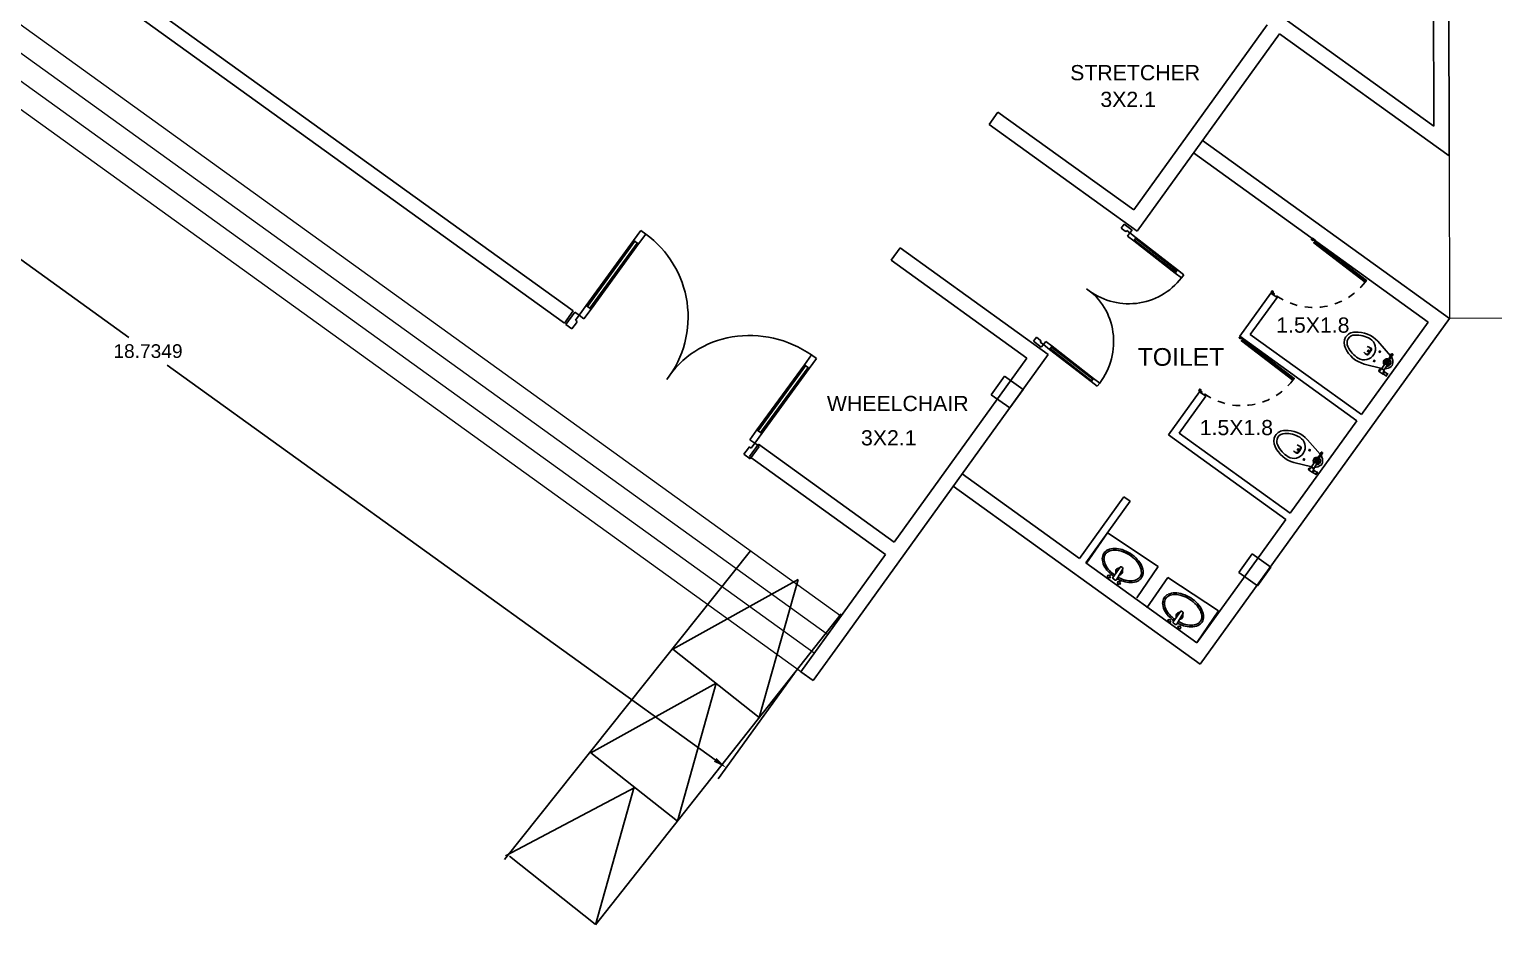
# Model space of a CAD drawing. Header units: metres. Extents: x 141303 to 146299, y 125960 to 127091.
# Drawn here: x 144869.73 to 144888.97, y 126052.87 to 126064.64 of the extents above; entities that cross this region are included whole.
import ezdxf

# ---------------------------------------------------------------- set-up
doc = ezdxf.new("R2010")
doc.units = ezdxf.units.M
doc.header["$MEASUREMENT"] = 0
doc.linetypes.add('C08_MUROS SERVICIOS$0$HIDDE100', pattern=[0.16, 0.1, -0.06])
for name, color, linetype in [('DIMENSION', 50, 'Continuous'), ('door', 12, 'Continuous'), ('FURNITURE', 6, 'Continuous')]:
    doc.layers.add(name, color=color, linetype=linetype)
for name, color, linetype, lineweight in [('ELEVATION', 7, 'Continuous', 20), ('LETTERING', 50, 'Continuous', 30), ('new column', 4, 'Continuous', 25), ('NVMI_WALL', 7, 'Continuous', 30), ('STAIR', 93, 'Continuous', 25)]:
    doc.layers.add(name, color=color, linetype=linetype, lineweight=lineweight)
doc.layers.get('0').off()
doc.styles.get("Standard").update_dxf_attribs({"font": 'arial.ttf'})
doc.dimstyles.get("Standard").update_dxf_attribs({"dimtxt": 0.18, "dimasz": 0.18, "dimexe": 0.18, "dimexo": 0.0625, "dimgap": 0.09, "dimtad": 0, "dimtih": 1, "dimtoh": 1, "dimdec": 4, "dimzin": 0, "dimdsep": 46, "dimtxsty": 'Standard', "dimcen": 0.09, "dimadec": 0, "dimazin": 0, "dimtfac": 1, "dimtdec": 4, "dimtofl": 0, "dimtmove": 0, "dimatfit": 3, "dimfxl": 1, "dimtolj": 1, "dimtzin": 0, "dimarcsym": 0})

# ---------------------------------------------------------------- blocks, each defined once
blk = doc.blocks.new('A$C0A95752C')
for p, q in [((35, 710), (35, 790)), ((35, 790), (75, 790)), ((75, 790), (75, 710)), ((1425, 790), (1425, 710)), ((1465, 790), (1425, 790)), ((1465, 710), (1465, 790)), ((35, 710), (35, 180)), ((75, 710), (35, 710)), ((75, 710), (35, 710)), ((45, 710), (45, 180)), ((65, 710), (45, 710)), ((65, 180), (65, 710)), ((75, 180), (75, 710)), ((1425, 710), (1465, 710)), ((1425, 180), (1425, 710)), ((1425, 710), (1465, 710)), ((1435, 180), (1435, 710)), ((1435, 710), (1455, 710)), ((1455, 710), (1455, 180)), ((1465, 710), (1465, 180)), ((0, 100), (0, 0)), ((35, 100), (0, 100)), ((35, 180), (35, 100)), ((75, 180), (35, 180)), ((35, 180), (75, 180)), ((35, 100), (75, 100)), ((35, 60), (35, 100)), ((45, 180), (65, 180)), ((75, 100), (75, 180)), ((1465, 180), (1425, 180)), ((1425, 100), (1425, 180)), ((1425, 180), (1465, 180)), ((1465, 100), (1425, 100)), ((1455, 180), (1435, 180)), ((1465, 180), (1465, 100)), ((1465, 100), (1500, 100)), ((1465, 60), (1465, 100)), ((1500, 100), (1500, 0)), ((50, 60), (35, 60)), ((50, 50), (50, 60)), ((50, 0), (50, 50)), ((1450, 50), (1450, 60)), ((1450, 60), (1465, 60)), ((1450, 0), (1450, 50)), ((0, 0), (50, 0)), ((1500, 0), (1450, 0))]:
    blk.add_line(p, q)
blk.add_arc((1422.2, 117), 673, 89.76573, 181.44381)
blk.add_ellipse((73.9, 151.1), major_axis=(666.9, -121.7), ratio=0.940794, start_param=0.11153, end_param=1.73917)
blk = doc.blocks.new('flux caroni')
for p, q in [((-0.037, -0.076), (-0.037, -0.096)), ((0.036, -0.086), (-0.036, -0.086)), ((0, -0.121), (0, -0.05)), ((0.101, -0.068), (0.024, -0.068)), ((0.101, -0.103), (0.024, -0.103)), ((0.123, -0.062), (0.123, -0.005)), ((0.131, -0.062), (0.131, -0.052)), ((0.146, -0.052), (0.146, -0.062)), ((0.154, -0.005), (0.154, -0.062)), ((-0.085, -0.238), (-0.055, -0.238)), ((-0.07, -0.223), (-0.07, -0.253)), ((0.055, -0.238), (0.085, -0.238)), ((0.07, -0.223), (0.07, -0.253))]:
    blk.add_line(p, q)
for points in [[(0.118, 0), (0.121, -0.005), (0.156, -0.005), (0.159, 0)], [(-0.04, -0.076), (-0.042, -0.079), (-0.042, -0.092), (-0.04, -0.096)], [(-0.028, -0.076), (-0.04, -0.076), (-0.04, -0.096), (-0.028, -0.096)]]:
    blk.add_lwpolyline(points)
for points in [[(0.1, -0.103), (0.171, -0.329, -0.220845), (0.12, -0.641, -0.267949), (0, -0.711, -0.267949), (-0.12, -0.641, -0.220845), (-0.171, -0.329), (-0.097, -0.094, -0.200507)], [(-0.042, -0.079), (-0.123, -0.075, 0.428639), (-0.129, -0.08), (-0.129, -0.085), (-0.129, -0.09, 0.42603), (-0.123, -0.095), (-0.042, -0.092)], [(-0.09, -0.077, -0.184776), (-0.017, -0.013, -0.178359), (0.017, -0.013, -0.164856), (0.085, -0.068)], [(0.106, -0.103), (0.115, -0.103, -0.39071), (0.121, -0.109, 0.39071), (0.122, -0.11), (0.153, -0.11, 0.368077), (0.154, -0.109, 0.077411), (0.154, -0.062)], [(0.106, -0.068), (0.115, -0.068, 0.331964), (0.122, -0.062)], [(0.122, -0.11), (0.122, -0.111, 0.414214), (0.123, -0.112), (0.152, -0.112, 0.414214), (0.153, -0.111), (0.153, -0.11)], [(0.152, -0.112), (0.152, -0.116, -0.414214), (0.151, -0.117), (0.124, -0.117, -0.414214), (0.123, -0.116), (0.123, -0.112)], [(0.148, -0.117), (0.148, -0.12, -0.414214), (0.147, -0.121), (0.137, -0.121), (0.127, -0.121, -0.414214), (0.126, -0.12), (0.126, -0.117)], [(-0.044, -0.411, -0.060428), (-0.049, -0.358, -0.405477), (-0.034, -0.344), (0, -0.344), (0.034, -0.344, -0.405477), (0.049, -0.358, -0.060428), (0.044, -0.411)], [(0.048, -0.381, 0.43678), (0.019, -0.349), (0, -0.349), (-0.019, -0.349, 0.43678), (-0.048, -0.381)], [(0.004, -0.361), (0.004, -0.364, 0.310791), (0.006, -0.366, -0.034503), (0.007, -0.367, -0.106031), (0.009, -0.369, -0.162613), (0.01, -0.371, -0.162613), (0.009, -0.373, -0.106031), (0.007, -0.375, -0.069899), (0.004, -0.376, -0.056135), (0, -0.376, -0.056135), (-0.004, -0.376, -0.069899), (-0.007, -0.375, -0.106031), (-0.009, -0.373, -0.162613), (-0.01, -0.371, -0.162613), (-0.009, -0.369, -0.106031), (-0.007, -0.367, -0.034503), (-0.006, -0.366, 0.310791), (-0.004, -0.364), (-0.004, -0.361)]]:
    blk.add_lwpolyline(points, format="xyb")
for points in [[(0.104, -0.106), (0.104, -0.106, -0.414214), (0.101, -0.103), (0.101, -0.068, -0.414214), (0.104, -0.065), (0.104, -0.065, -0.414214), (0.106, -0.068), (0.106, -0.103, -0.414214)], [(0, -0.673, 0.267949), (0.087, -0.622, 0.149412), (0.146, -0.431, 0.414214), (0, -0.285, 0.414214), (-0.146, -0.431, 0.149412), (-0.087, -0.622, 0.267949)]]:
    blk.add_lwpolyline(points, format="xyb", close=True)
blk.add_lwpolyline([(0.155, -0.062), (0.122, -0.062), (0.121, -0.061), (0.121, -0.053), (0.122, -0.052), (0.155, -0.052), (0.156, -0.053), (0.156, -0.061)], close=True)
for centre, radius in [((0, -0.086), 0.0297), ((0, -0.086), 0.0204), ((-0.07, -0.238), 0.008), ((0.07, -0.238), 0.008)]:
    blk.add_circle(centre, radius)
for start, end in [(21.9459, 172.1193), (187.7161, 338.3331)]:
    blk.add_arc((0, -0.086), 0.0474, start, end)
blk = doc.blocks.new('LAVAMANOS A-03')
at = {"layer": 'FURNITURE'}
for p, q in [((-0.092, -0.109), (-0.116, -0.109)), ((-0.085, -0.102), (-0.085, -0.078)), ((-0.085, -0.14), (-0.085, -0.116)), ((-0.054, -0.109), (-0.078, -0.109)), ((-0.023, -0.306), (-0.03, -0.127)), ((-0.018, -0.115), (0.018, -0.115)), ((0.03, -0.127), (0.023, -0.306)), ((0.052, -0.109), (0.076, -0.109)), ((0.083, -0.102), (0.083, -0.078)), ((0.083, -0.14), (0.083, -0.116)), ((0.09, -0.109), (0.114, -0.109)), ((-0.011, -0.318), (0.011, -0.318))]:
    blk.add_line(p, q, dxfattribs=at)
for centre in [(-0.085, -0.109), (0.083, -0.109)]:
    blk.add_circle(centre, 0.0192, dxfattribs=at)
for centre, radius, start, end in [((-0.095, -0.404), 0.237, 122.2055, 146.6703), ((-0.036, -0.498), 0.348, 104.6225, 122.2055), ((-0.036, -0.498), 0.324, 104.6225, 122.2055), ((0.003, -0.647), 0.502, 93.6665, 104.6225), ((0.003, -0.647), 0.478, 93.7445, 104.6225), ((-0.018, -0.127), 0.012, 90, 180), ((0.018, -0.127), 0.012, 360, 90), ((0.003, -0.647), 0.478, 75.3775, 86.9266), ((0.003, -0.647), 0.502, 75.3775, 86.9724), ((0.042, -0.498), 0.324, 57.7945, 75.3775), ((0.042, -0.498), 0.348, 57.7945, 75.3775), ((0.101, -0.404), 0.237, 33.3297, 57.7945), ((-0.185, -0.345), 0.129, 146.6703, 180), ((-0.185, -0.345), 0.129, 180, 213.3297), ((-0.185, -0.345), 0.105, 146.6703, 180), ((-0.185, -0.345), 0.105, 180, 213.3297), ((-0.095, -0.404), 0.213, 122.2055, 146.6703), ((-0.095, -0.286), 0.213, 213.3297, 237.7945), ((0, -0.246), 0.048, 124.3259, 240.8236), ((-0.011, -0.306), 0.012, 180, 270), ((0.011, -0.306), 0.012, 270, 0), ((0, -0.246), 0.048, 300.0921, 55.6741), ((0.101, -0.404), 0.213, 33.3297, 57.7945), ((0.101, -0.286), 0.213, 302.2055, 326.6703), ((0.191, -0.345), 0.105, 360, 33.3297), ((0.191, -0.345), 0.105, 326.6703, 0), ((0.191, -0.345), 0.129, 0, 33.3297), ((0.191, -0.345), 0.129, 326.6703, 360), ((-0.095, -0.286), 0.237, 213.3297, 237.7945), ((-0.036, -0.192), 0.348, 237.7945, 255.3775), ((-0.036, -0.192), 0.324, 237.7945, 255.3775), ((0.003, -0.043), 0.502, 255.3775, 270), ((0.003, -0.043), 0.478, 255.3775, 270), ((0.003, -0.043), 0.478, 270, 284.6225), ((0.003, -0.043), 0.502, 270, 284.6225), ((0.042, -0.192), 0.324, 284.6225, 302.2055), ((0.042, -0.192), 0.348, 284.6225, 302.2055), ((0.101, -0.286), 0.237, 302.2055, 326.6703)]:
    blk.add_arc(centre, radius, start, end, dxfattribs=at)
blk = doc.blocks.new('*D112')
at = {"layer": 'Defpoints', "color": 0, "transparency": 16777216}
for p in [(144864.621, 126067.179), (144879.819, 126056.225), (144878.884, 126054.928)]:
    blk.add_point(p, dxfattribs=at)
at = {"layer": 'DIMENSION', "color": 0, "lineweight": -2, "transparency": 16777216}
for p, q in [((144864.584, 126067.129), (144863.581, 126065.737)), ((144863.832, 126065.777), (144871.033, 126060.587)), ((144878.738, 126055.033), (144871.538, 126060.223)), ((144879.783, 126056.174), (144878.779, 126054.782))]:
    blk.add_line(p, q, dxfattribs=at)
at = {"layer": 'DIMENSION', "color": 0, "transparency": 16777216}
for points in [[(144863.85, 126065.802), (144863.814, 126065.753), (144863.686, 126065.883)], [(144878.756, 126055.058), (144878.721, 126055.009), (144878.884, 126054.928)]]:
    blk.add_solid(points, dxfattribs=at)
at = {"layer": 'DIMENSION', "color": 0, "transparency": 16777216, "insert": (144871.285, 126060.405), "char_height": 0.18, "attachment_point": 5}
blk.add_mtext('\\A1;18.7349', dxfattribs=at)
blk = doc.blocks.new('C08_MUROS SERVICIOS$0$DOOR 1.20')
at = {"linetype": 'C08_MUROS SERVICIOS$0$HIDDE100'}
blk.add_lwpolyline([(187.586, 86.339, -0.424767), (188.786, 87.579)], format="xyb", dxfattribs=at)
at = {"linetype": 'ByBlock'}
blk.add_lwpolyline([(188.826, 86.379), (188.826, 87.579), (188.786, 87.579), (188.786, 86.379), (188.826, 86.379)], dxfattribs=at)
for points in [[(188.826, 87.559), (188.786, 87.559), (188.786, 87.579), (188.826, 87.579)], [(188.821, 87.41), (188.791, 87.41), (188.791, 87.419), (188.821, 87.419)], [(188.796, 87.419), (188.816, 87.419), (188.816, 87.41), (188.796, 87.41)], [(188.791, 86.999), (188.821, 86.999), (188.821, 86.919), (188.791, 86.919)], [(188.826, 86.379), (188.786, 86.379), (188.786, 86.399), (188.826, 86.399)], [(188.821, 86.469), (188.791, 86.469), (188.791, 86.479), (188.821, 86.479)], [(188.796, 86.479), (188.816, 86.479), (188.816, 86.469), (188.796, 86.469)]]:
    blk.add_lwpolyline(points, close=True)
blk.add_lwpolyline([(188.821, 86.399), (188.821, 87.559), (188.791, 87.559), (188.791, 86.399)], close=True, dxfattribs=at)
for points in [[(187.576, 86.379), (187.576, 86.309), (187.606, 86.309), (187.606, 86.339), (187.586, 86.339), (187.586, 86.379), (187.576, 86.379)], [(188.836, 86.379), (188.836, 86.309), (188.806, 86.309), (188.806, 86.339), (188.826, 86.339), (188.826, 86.379), (188.836, 86.379)]]:
    blk.add_lwpolyline(points)

msp = doc.modelspace()

# ---------------------------------------------------------------- linework, layer by layer
at = {"layer": 'ELEVATION'}
for p in [(144888.38265, 126062.97293), (144891.18724, 126060.85307)]:
    msp.add_line(p, (144888.38727, 126060.83416), dxfattribs=at)
at = {"layer": 'FURNITURE'}
for p, q in [((144883.89287, 126058.01537), (144883.61736, 126057.61682)), ((144884.56061, 126057.57479), (144883.89287, 126058.01537)), ((144884.56061, 126057.57479), (144884.27921, 126057.16355)), ((144884.6862, 126057.43145), (144884.41069, 126057.03291)), ((144885.35395, 126056.99087), (144884.6862, 126057.43145)), ((144885.35395, 126056.99087), (144885.07254, 126056.57964))]:
    msp.add_line(p, q, dxfattribs=at)
at = {"layer": 'new column'}
for p, q in [((144882.36634, 126059.83277), (144882.54028, 126060.0772)), ((144882.54028, 126060.0772), (144882.78471, 126059.90326)), ((144882.78471, 126059.90326), (144882.61077, 126059.65883)), ((144882.61077, 126059.65883), (144882.36634, 126059.83277)), ((144885.62199, 126057.49608), (144885.79593, 126057.74051)), ((144885.79593, 126057.74051), (144886.04035, 126057.56657)), ((144886.04035, 126057.56657), (144885.86641, 126057.32214)), ((144885.86641, 126057.32214), (144885.62199, 126057.49608))]:
    msp.add_line(p, q, dxfattribs=at)
at = {"layer": 'NVMI_WALL'}
for p, q in [((144888.1818, 126063.36423), (144888.1689, 126069.32668)), ((144888.38265, 126062.97293), (144888.36868, 126069.42699)), ((144876.75668, 126060.77404), (144865.73159, 126068.72067)), ((144876.87363, 126060.93629), (144865.84854, 126068.88291)), ((144888.1818, 126063.36423), (144882.86502, 126067.19644)), ((144884.23886, 126062.26161), (144885.99302, 126064.69532)), ((144884.28416, 126061.98242), (144886.15526, 126064.57837)), ((144888.38265, 126062.97293), (144886.15526, 126064.57837)), ((144882.3372, 126063.38574), (144882.45414, 126063.54799)), ((144884.23886, 126062.26161), (144882.45414, 126063.54799)), ((144884.28416, 126061.98242), (144882.3372, 126063.38574)), ((144888.38727, 126060.83416), (144885.14233, 126063.17304)), ((144886.56674, 126061.89982), (144885.02539, 126063.01079)), ((144888.10808, 126060.78885), (144886.56674, 126061.89982)), ((144881.05081, 126061.60103), (144881.16776, 126061.76327)), ((144882.83553, 126060.31464), (144881.05081, 126061.60103)), ((144883.11472, 126060.35995), (144881.16776, 126061.76327)), ((144885.63118, 126060.60184), (144886.04049, 126061.16971)), ((144885.77078, 126060.6245), (144886.12161, 126061.11124)), ((144886.12161, 126061.11124), (144886.04049, 126061.16971)), ((144876.75668, 126060.77404), (144876.87363, 126060.93629)), ((144885.11285, 126056.29124), (144888.38727, 126060.83416)), ((144887.231, 126059.572), (144888.10808, 126060.78885)), ((144887.17253, 126059.49088), (144885.63118, 126060.60184)), ((144887.231, 126059.572), (144885.77078, 126060.6245)), ((144880.40687, 126056.60308), (144883.11472, 126060.35995)), ((144881.09205, 126057.89575), (144882.83553, 126060.31464)), ((144884.69563, 126059.30387), (144885.10494, 126059.87173)), ((144885.18606, 126059.81326), (144885.10494, 126059.87173)), ((144884.83523, 126059.32652), (144885.18606, 126059.81326)), ((144886.29545, 126058.27402), (144887.17253, 126059.49088)), ((144886.23698, 126058.1929), (144884.69563, 126059.30387)), ((144886.29545, 126058.27402), (144884.83523, 126059.32652)), ((144879.19039, 126059.01989), (144879.30733, 126059.18213)), ((144881.09205, 126057.89575), (144879.30733, 126059.18213)), ((144880.97511, 126057.7335), (144879.19039, 126059.01989)), ((144883.52619, 126057.6814), (144881.98485, 126058.79236)), ((144885.11285, 126056.29124), (144881.8679, 126058.63012)), ((144883.52619, 126057.6814), (144884.11091, 126058.49263)), ((144883.60732, 126057.62292), (144884.19204, 126058.43416)), ((144884.19204, 126058.43416), (144884.11091, 126058.49263)), ((144885.06754, 126056.57043), (144886.23698, 126058.1929)), ((144879.86414, 126056.19216), (144880.97511, 126057.7335)), ((144885.06754, 126056.57043), (144883.60732, 126057.62292)), ((144880.40687, 126056.60308), (144880.02639, 126056.07521)), ((144880.02639, 126056.07521), (144879.86414, 126056.19216))]:
    msp.add_line(p, q, dxfattribs=at)
at = {"layer": 'STAIR', "lineweight": 0}
for p, q in [((144880.39039, 126056.92227), (144865.14687, 126067.90943)), ((144880.21497, 126056.6789), (144864.97146, 126067.66606)), ((144880.03956, 126056.43553), (144864.79604, 126067.42269)), ((144879.95719, 126056.12509), (144864.62063, 126067.17932))]:
    msp.add_line(p, q, dxfattribs=at)
at = {"layer": 'STAIR'}
for p, q in [((144875.97144, 126053.72427), (144879.20174, 126057.77902)), ((144879.82729, 126057.40227), (144878.18291, 126056.48823)), ((144879.31844, 126055.59105), (144879.82729, 126057.40227)), ((144877.1652, 126052.86577), (144880.39505, 126056.95368)), ((144879.31844, 126055.59105), (144878.18291, 126056.48823)), ((144877.10629, 126055.12559), (144878.75067, 126056.03964)), ((144878.75067, 126056.03964), (144878.24182, 126054.22841)), ((144878.24182, 126054.22841), (144877.10629, 126055.12559)), ((144877.68198, 126054.67015), (144875.98226, 126053.77062)), ((144877.67405, 126054.677), (144877.1652, 126052.86577)), ((144876.03405, 126053.76539), (144877.16101, 126052.87498))]:
    msp.add_line(p, q, dxfattribs=at)

# ---------------------------------------------------------------- block references
at = {"layer": 'door'}
for name, p, xscale, yscale, zscale, rotation in [('A$C0A95752C', (144879.19688, 126058.99132), -0.001997828450149831, 0.001997828450149832, 0.001997828450149832, 323.9179439976875), ('A$C0A95752C', (144882.92144, 126060.53603), -0.001297826430272344, 0.001297826430272344, 0.001297826430272344, 232.2036506255801), ('C08_MUROS SERVICIOS$0$DOOR 1.20', (144756.63462, 125992.80381), -0.7088458887546228, 0.7088458887546228, 0.7088458887546228, 232.5592679771883), ('C08_MUROS SERVICIOS$0$DOOR 1.20', (144755.68489, 125991.51405), -0.7088458887546228, 0.7088458887546228, 0.7088458887546228, 232.5592679771883)]:
    msp.add_blockref(name, p, dxfattribs=dict(at, xscale=xscale, yscale=yscale, zscale=zscale, rotation=rotation))
at = {"layer": 'FURNITURE', "extrusion": (8.32435e-24, 2.34996e-23, -1), "xscale": -1.021510850963692, "yscale": 1.021510850963692, "zscale": 1.021510850963692, "rotation": 121.2804611739288}
for p in [(-144887.64358, 126060.21132), (-144886.72012, 126058.9168)]:
    msp.add_blockref('flux caroni', p, dxfattribs=at)
at = {"layer": 'FURNITURE', "lineweight": 0, "extrusion": (1.36906e-23, -2.08351e-23, -1), "xscale": -0.9327357440957138, "yscale": 0.9327357440957135, "zscale": 0.932735744095713, "rotation": 212.6340383916114}
for p in [(-144883.92283, 126057.31554), (-144884.71616, 126056.73163)]:
    msp.add_blockref('LAVAMANOS A-03', p, dxfattribs=at)

# ---------------------------------------------------------------- texts
at = {"layer": 'LETTERING', "attachment_point": 1}
for s, width, gutter_width, insert, char_height in [('STRETCHER', 1.3966883, 1, (144883.40367, 126064.16676), 0.2), ('3X2.1', 1.107508, 1, (144883.80029, 126063.81575), 0.2), ('1.5X1.8', 0.6746933, 1, (144886.11112, 126060.84831), 0.2), ('TOILET', 1.4059069, 1.1639, (144884.29064, 126060.44589), 0.232781), ('WHEELCHAIR', 1.608439, 1, (144880.20634, 126059.81807), 0.2), ('1.5X1.8', 0.6746933, 1, (144885.10607, 126059.50132), 0.2), ('3X2.1', 1.107508, 1, (144880.655, 126059.36664), 0.2)]:
    msp.add_mtext_dynamic_manual_height_columns(s, width=width, gutter_width=gutter_width, heights=[0], dxfattribs=dict(at, insert=insert, char_height=char_height))

# ---------------------------------------------------------------- dimensions: what is measured, and where the dimension line sits
at = {"layer": 'DIMENSION'}
dim = msp.add_aligned_dim(p1=(144864.62063, 126067.17932), p2=(144879.81905, 126056.22466), distance=-1.59846, dimstyle='Standard', dxfattribs=at)
dim.commit()
dim.dimension.update_dxf_attribs({"geometry": '*D112', "text_midpoint": (144871.28519, 126060.40526)})

doc.saveas('drawing.dxf')
